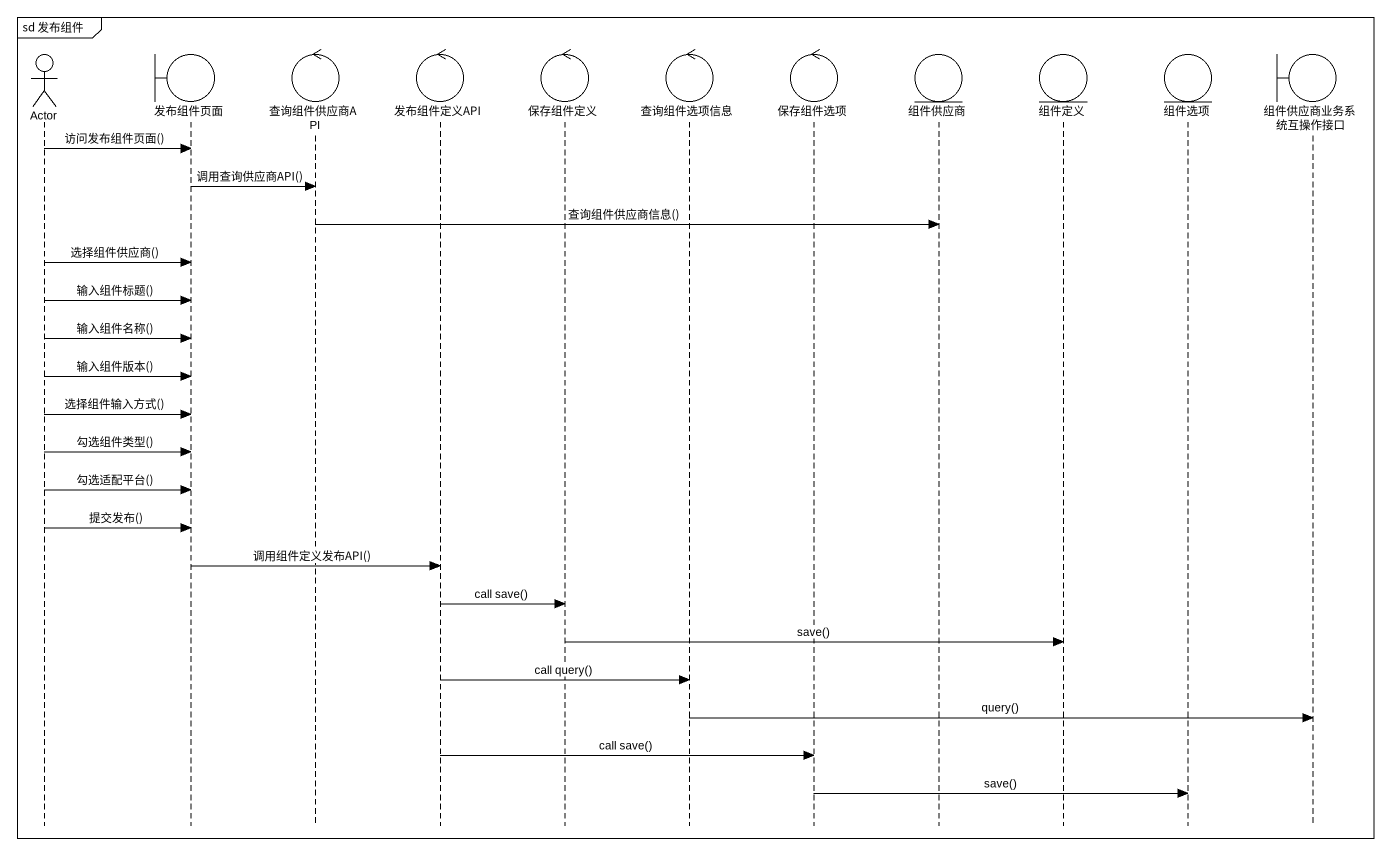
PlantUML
@startuml
mainframe sd 发布组件
hide footbox
actor "Actor" as Actor_
boundary 发布组件页面
control 查询组件供应商API
control 发布组件定义API
control 保存组件定义
control 查询组件选项信息
control 保存组件选项
entity 组件供应商
entity 组件定义
entity 组件选项
boundary 组件供应商业务系统互操作接口

Actor_ -> 发布组件页面 : 访问发布组件页面()
发布组件页面 -> 查询组件供应商API : 调用查询供应商API()
查询组件供应商API -> 组件供应商 : 查询组件供应商信息()
Actor_ -> 发布组件页面 : 选择组件供应商()
Actor_ -> 发布组件页面 : 输入组件标题()
Actor_ -> 发布组件页面 : 输入组件名称()
Actor_ -> 发布组件页面 : 输入组件版本()
Actor_ -> 发布组件页面 : 选择组件输入方式()
Actor_ -> 发布组件页面 : 勾选组件类型()
Actor_ -> 发布组件页面 : 勾选适配平台()
Actor_ -> 发布组件页面 : 提交发布()
发布组件页面 -> 发布组件定义API : 调用组件定义发布API()
发布组件定义API -> 保存组件定义 : call save()
保存组件定义 -> 组件定义 : save()
发布组件定义API -> 查询组件选项信息 : call query()
查询组件选项信息 -> 组件供应商业务系统互操作接口 : query()
发布组件定义API -> 保存组件选项 : call save()
保存组件选项 -> 组件选项 : save()
@enduml
